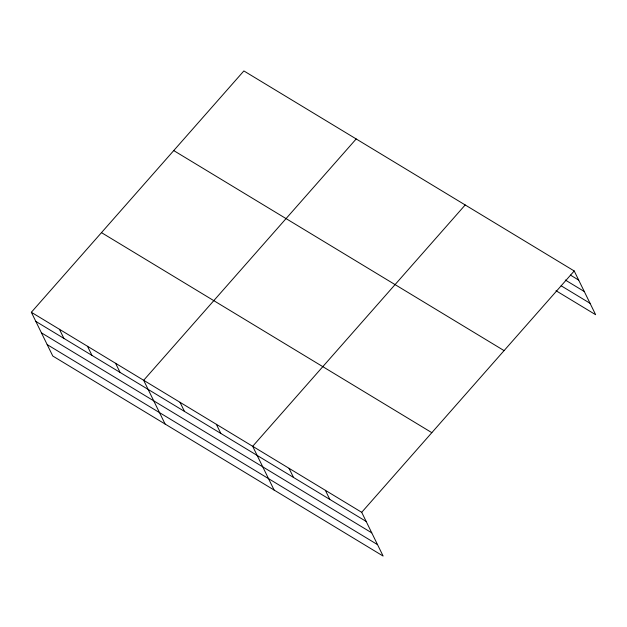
<?xml version="1.0" encoding="UTF-8"?>
<svg xmlns="http://www.w3.org/2000/svg" width="627" height="627" viewBox="0 0 627 627"><rect width="100%" height="100%" fill="white"/><g stroke="black" fill="none" stroke-linecap="round" stroke-linejoin="round"><path stroke-width="0.94" d="M31.35 312.277L361.701 512.314L383.128 556.063L52.786 356.026L31.35 312.277L243.872 70.937L574.214 270.974L595.65 314.723L556.008 290.716M356.191 138.951L143.669 380.291L165.105 424.04M465.203 204.958L252.681 446.299L274.117 490.055M361.701 512.314L574.214 270.974M570.421 275.088L578.682 280.089M565.288 280.018L584.286 291.516M561.141 285.787L590.054 303.296M173.734 150.582L504.084 350.618M101.48 232.633L431.831 432.669M35.817 321.392L366.16 521.429M41.413 332.819L371.764 532.856M47.182 344.599L377.532 544.636M325.358 490.314L329.826 499.429M289.023 468.306L293.491 477.421M216.346 424.299L220.814 433.414M180.004 402.291L184.471 411.406M115.587 363.284L120.055 372.399M87.506 346.284L91.973 355.399M59.432 329.277L63.891 338.392"/></g></svg>
